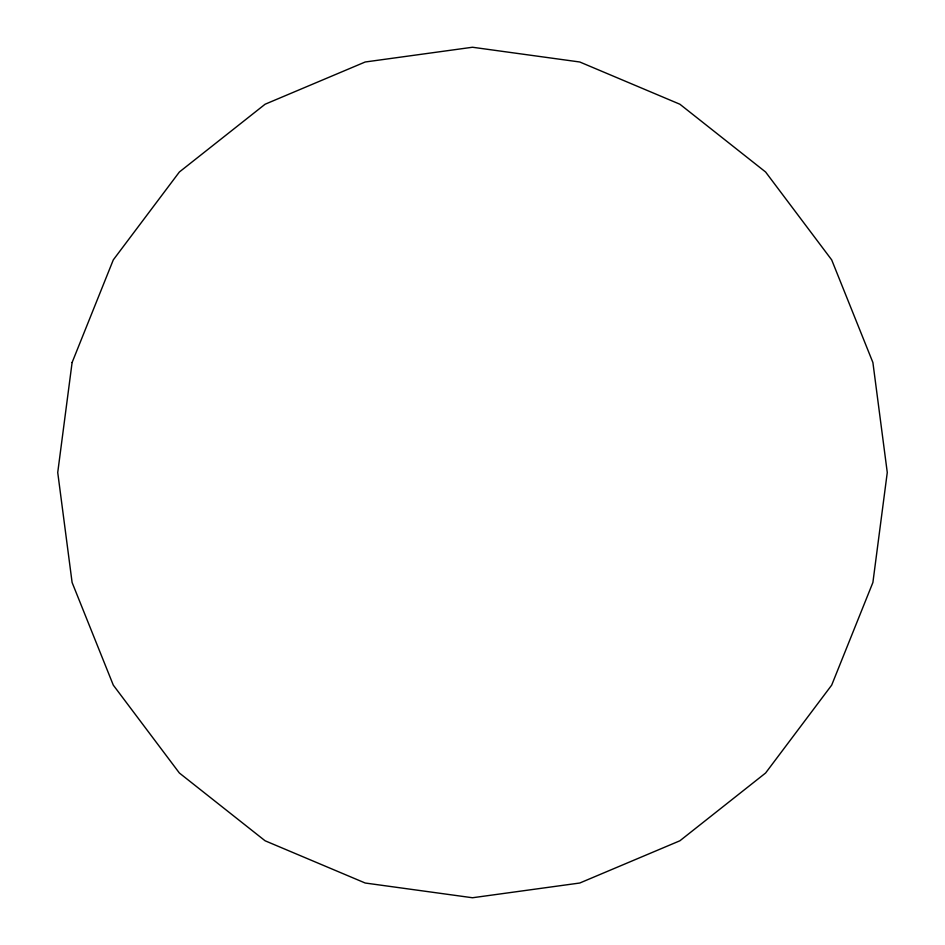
<?xml version="1.0" encoding="UTF-8"?>
<svg xmlns="http://www.w3.org/2000/svg" width="945" height="945" viewBox="0 0 945 945"><rect width="100%" height="100%" fill="white"/><g stroke="black" fill="none" stroke-linecap="round" stroke-linejoin="round"><path stroke-width="1.42" d="M72.103 362.514L57.728 472.5L72.103 582.498L113.294 685.137L179.385 773.022L265.108 840.79L365.207 883.02L472.488 897.75L579.769 883.02L679.88 840.79L765.592 773.022L831.683 685.137L872.896 582.498L887.272 472.5L872.896 362.514L831.683 259.875L765.592 171.99L679.88 104.222L579.769 61.992L472.488 47.25L365.207 61.992L265.108 104.222L179.385 171.99L113.294 259.875L72.103 362.514"/></g></svg>
